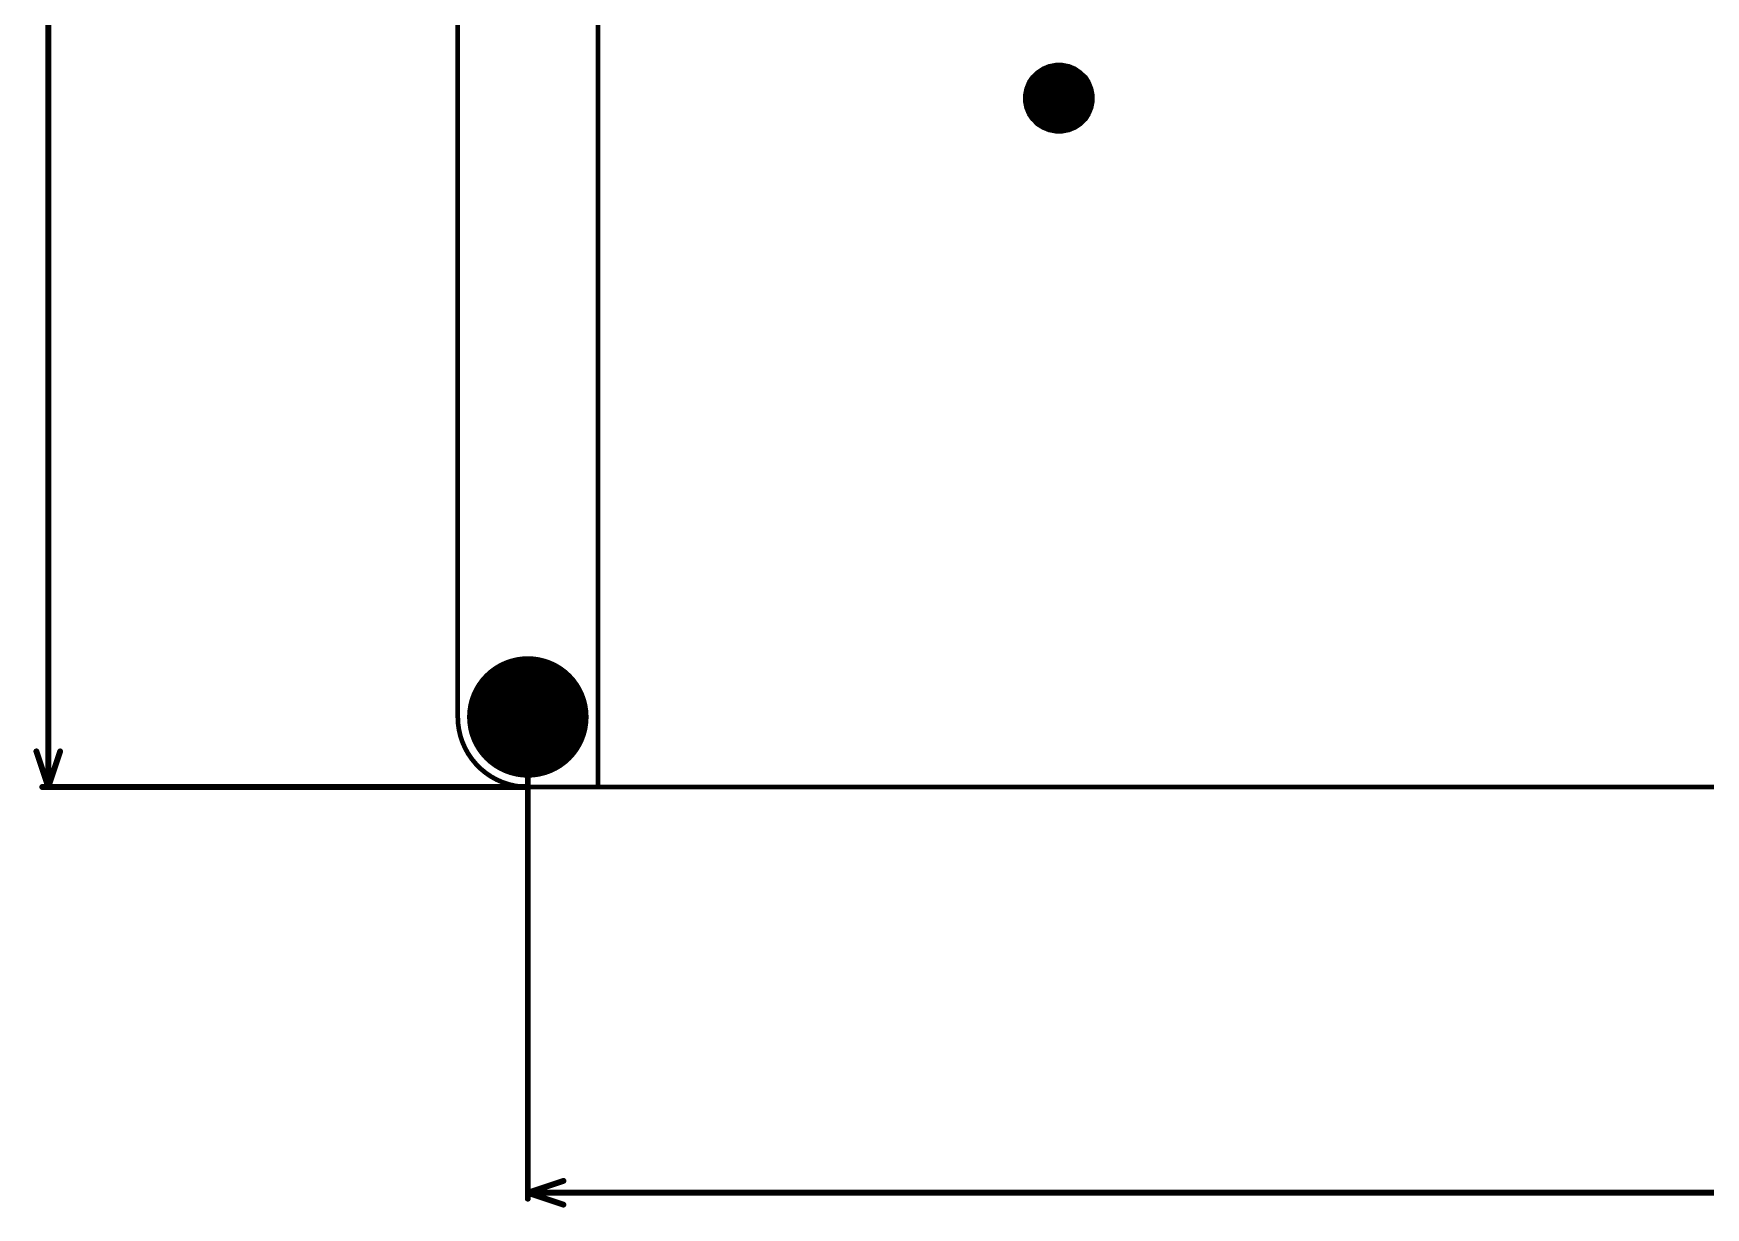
# Model space of a CAD drawing. Extents: x 244 to 457, y 184 to 319.
# Drawn here: x 243.9 to 315.5, y 184.5 to 234.8 of the extents above; entities that cross this region are included whole.
import ezdxf

# ---------------------------------------------------------------- set-up
doc = ezdxf.new("R2010")
doc.units = 0
for name, color, linetype in [('BOTTOMLAYER', 5, 'CONTINUOUS'), ('BOTTOMOVERLAY', 54, 'CONTINUOUS'), ('BOTTOMSOLDER', 6, 'CONTINUOUS'), ('KEEPOUTLAYER', 6, 'CONTINUOUS'), ('MULTILAYER', 9, 'CONTINUOUS'), ('PADHOLELAYER', 156, 'CONTINUOUS'), ('TOPLAYER', 1, 'CONTINUOUS'), ('TOPOVERLAY', 2, 'CONTINUOUS'), ('TOPPASTE', 8, 'CONTINUOUS'), ('TOPSOLDER', 216, 'CONTINUOUS')]:
    doc.layers.add(name, color=color, linetype=linetype)

msp = doc.modelspace()

# ---------------------------------------------------------------- linework, layer by layer
at = {"layer": 'BOTTOMLAYER', "const_width": 2.5}
msp.add_lwpolyline([(263.79, 205.5, 1), (266.29, 205.5, 1)], format="xyb", close=True, dxfattribs=at)
at = {"layer": 'BOTTOMOVERLAY', "const_width": 0.2}
msp.add_lwpolyline([(268.04, 202.5), (268.04, 302.5)], dxfattribs=at)
at = {"layer": 'BOTTOMOVERLAY', "const_width": 0.1}
msp.add_lwpolyline([(267.99, 202.5, 1), (268.09, 202.5, 1)], format="xyb", close=True, dxfattribs=at)
at = {"layer": 'BOTTOMSOLDER', "const_width": 2.602}
msp.add_lwpolyline([(263.739, 205.5, 1), (266.341, 205.5, 1)], format="xyb", close=True, dxfattribs=at)
at = {"layer": 'KEEPOUTLAYER', "const_width": 0.2}
for points in [[(262.04, 299.5), (262.04, 205.5)], [(265.04, 202.5), (436.04, 202.5)]]:
    msp.add_lwpolyline(points, dxfattribs=at)
at = {"layer": 'KEEPOUTLAYER', "const_width": 0.1}
for points in [[(261.99, 205.5, 1), (262.09, 205.5, 1)], [(261.99, 205.5, 1), (262.09, 205.5, 1)], [(264.99, 202.5, 1), (265.09, 202.5, 1)], [(264.99, 202.5, 1), (265.09, 202.5, 1)]]:
    msp.add_lwpolyline(points, format="xyb", close=True, dxfattribs=at)
at = {"layer": 'KEEPOUTLAYER', "const_width": 0.2}
msp.add_lwpolyline([(265.04, 202.5, -0.414214), (262.04, 205.5)], format="xyb", dxfattribs=at)
at = {"layer": 'MULTILAYER', "const_width": 2.5}
msp.add_lwpolyline([(263.79, 205.5, 1), (266.29, 205.5, 1)], format="xyb", close=True, dxfattribs=at)
at = {"layer": 'PADHOLELAYER', "const_width": 1.5}
msp.add_lwpolyline([(264.29, 205.5, 1), (265.79, 205.5, 1)], format="xyb", close=True, dxfattribs=at)
at = {"layer": 'TOPLAYER'}
for p, q in [((287.074, 233.335), (287.347, 233.448)), ((287.347, 233.448), (287.637, 233.506)), ((287.637, 233.506), (287.784, 233.506)), ((287.784, 233.506), (287.932, 233.506)), ((287.932, 233.506), (288.222, 233.448)), ((288.222, 233.448), (288.495, 233.335)), ((286.455, 232.716), (286.619, 232.962)), ((286.619, 232.962), (286.828, 233.171)), ((286.828, 233.171), (287.074, 233.335)), ((288.495, 233.335), (288.741, 233.171)), ((288.741, 233.171), (288.95, 232.962)), ((288.95, 232.962), (289.114, 232.716)), ((286.284, 232.154), (286.342, 232.443)), ((286.284, 232.006), (286.284, 232.154)), ((286.342, 232.443), (286.455, 232.716)), ((289.114, 232.716), (289.227, 232.443)), ((289.227, 232.443), (289.284, 232.154)), ((289.284, 232.154), (289.284, 232.006)), ((286.284, 231.858), (286.284, 232.006)), ((286.342, 231.568), (286.284, 231.858)), ((286.455, 231.295), (286.342, 231.568)), ((286.619, 231.05), (286.455, 231.295)), ((289.114, 231.295), (288.95, 231.05)), ((289.227, 231.568), (289.114, 231.295)), ((289.284, 231.858), (289.227, 231.568)), ((289.284, 232.006), (289.284, 231.858)), ((286.828, 230.841), (286.619, 231.05)), ((287.074, 230.677), (286.828, 230.841)), ((287.347, 230.563), (287.074, 230.677)), ((288.495, 230.677), (288.222, 230.563)), ((288.741, 230.841), (288.495, 230.677)), ((288.95, 231.05), (288.741, 230.841)), ((287.637, 230.506), (287.347, 230.563)), ((287.784, 230.506), (287.637, 230.506)), ((287.784, 230.506), (287.784, 230.506)), ((287.932, 230.506), (287.784, 230.506)), ((288.222, 230.563), (287.932, 230.506))]:
    msp.add_line(p, q, dxfattribs=at)
for points, const_width in [([(287.534, 232.006, 1), (288.034, 232.006, 1)], 0.5), ([(263.79, 205.5, 1), (266.29, 205.5, 1)], 2.5)]:
    msp.add_lwpolyline(points, format="xyb", close=True, dxfattribs=dict(at, const_width=const_width))
at = {"layer": 'TOPOVERLAY', "const_width": 0.254}
for points in [[(244.503, 202.5), (244.503, 248.386)], [(265.04, 184.863), (265.04, 205.5)], [(243.995, 204.024), (244.503, 202.5)], [(244.503, 202.5), (245.011, 204.024)], [(244.249, 202.5), (265.04, 202.5)], [(265.04, 185.117), (266.564, 185.625)], [(265.04, 185.117), (346.553, 185.117)], [(265.04, 185.117), (266.564, 184.609)]]:
    msp.add_lwpolyline(points, dxfattribs=at)
at = {"layer": 'TOPOVERLAY', "const_width": 0.127}
for points in [[(264.976, 205.5, 1), (265.103, 205.5, 1)], [(243.931, 204.024, 1), (244.058, 204.024, 1)], [(244.947, 204.024, 1), (245.074, 204.024, 1)], [(244.185, 202.5, 1), (244.312, 202.5, 1)], [(244.439, 202.5, 1), (244.566, 202.5, 1)], [(244.439, 202.5, 1), (244.566, 202.5, 1)], [(244.439, 202.5, 1), (244.566, 202.5, 1)], [(264.976, 202.5, 1), (265.103, 202.5, 1)], [(266.5, 185.625, 1), (266.627, 185.625, 1)], [(264.976, 185.117, 1), (265.103, 185.117, 1)], [(264.976, 185.117, 1), (265.103, 185.117, 1)], [(264.976, 185.117, 1), (265.103, 185.117, 1)], [(264.976, 184.863, 1), (265.103, 184.863, 1)], [(266.5, 184.609, 1), (266.627, 184.609, 1)]]:
    msp.add_lwpolyline(points, format="xyb", close=True, dxfattribs=at)
at = {"layer": 'TOPPASTE'}
for points, const_width in [([(288.784, 232.006, 1), (286.784, 232.006, 1)], 1), ([(286.534, 232.006, 1), (287.034, 232.006, 1)], 0.5), ([(287.534, 232.006, 1), (288.034, 232.006, 1)], 0.5), ([(288.534, 232.006, 1), (289.034, 232.006, 1)], 0.5)]:
    msp.add_lwpolyline(points, format="xyb", close=True, dxfattribs=dict(at, const_width=const_width))
at = {"layer": 'TOPSOLDER'}
for p, q in [((287.074, 233.335), (287.347, 233.448)), ((287.347, 233.448), (287.637, 233.506)), ((287.637, 233.506), (287.784, 233.506)), ((287.784, 233.506), (287.932, 233.506)), ((287.932, 233.506), (288.222, 233.448)), ((288.222, 233.448), (288.495, 233.335)), ((286.455, 232.716), (286.619, 232.962)), ((286.619, 232.962), (286.828, 233.171)), ((286.828, 233.171), (287.074, 233.335)), ((288.495, 233.335), (288.741, 233.171)), ((288.741, 233.171), (288.95, 232.962)), ((288.95, 232.962), (289.114, 232.716)), ((286.284, 232.154), (286.342, 232.443)), ((286.284, 232.006), (286.284, 232.154)), ((286.342, 232.443), (286.455, 232.716)), ((289.114, 232.716), (289.227, 232.443)), ((289.227, 232.443), (289.284, 232.154)), ((289.284, 232.154), (289.284, 232.006)), ((286.284, 231.858), (286.284, 232.006)), ((286.342, 231.568), (286.284, 231.858)), ((286.455, 231.295), (286.342, 231.568)), ((286.619, 231.05), (286.455, 231.295)), ((289.114, 231.295), (288.95, 231.05)), ((289.227, 231.568), (289.114, 231.295)), ((289.284, 231.858), (289.227, 231.568)), ((289.284, 232.006), (289.284, 231.858)), ((286.828, 230.841), (286.619, 231.05)), ((287.074, 230.677), (286.828, 230.841)), ((287.347, 230.563), (287.074, 230.677)), ((288.495, 230.677), (288.222, 230.563)), ((288.741, 230.841), (288.495, 230.677)), ((288.95, 231.05), (288.741, 230.841)), ((287.637, 230.506), (287.347, 230.563)), ((287.784, 230.506), (287.637, 230.506)), ((287.784, 230.506), (287.784, 230.506)), ((287.932, 230.506), (287.784, 230.506)), ((288.222, 230.563), (287.932, 230.506))]:
    msp.add_line(p, q, dxfattribs=at)
for points, const_width in [([(287.484, 232.006, 1), (288.085, 232.006, 1)], 0.602), ([(263.739, 205.5, 1), (266.341, 205.5, 1)], 2.602)]:
    msp.add_lwpolyline(points, format="xyb", close=True, dxfattribs=dict(at, const_width=const_width))

doc.saveas('drawing.dxf')
